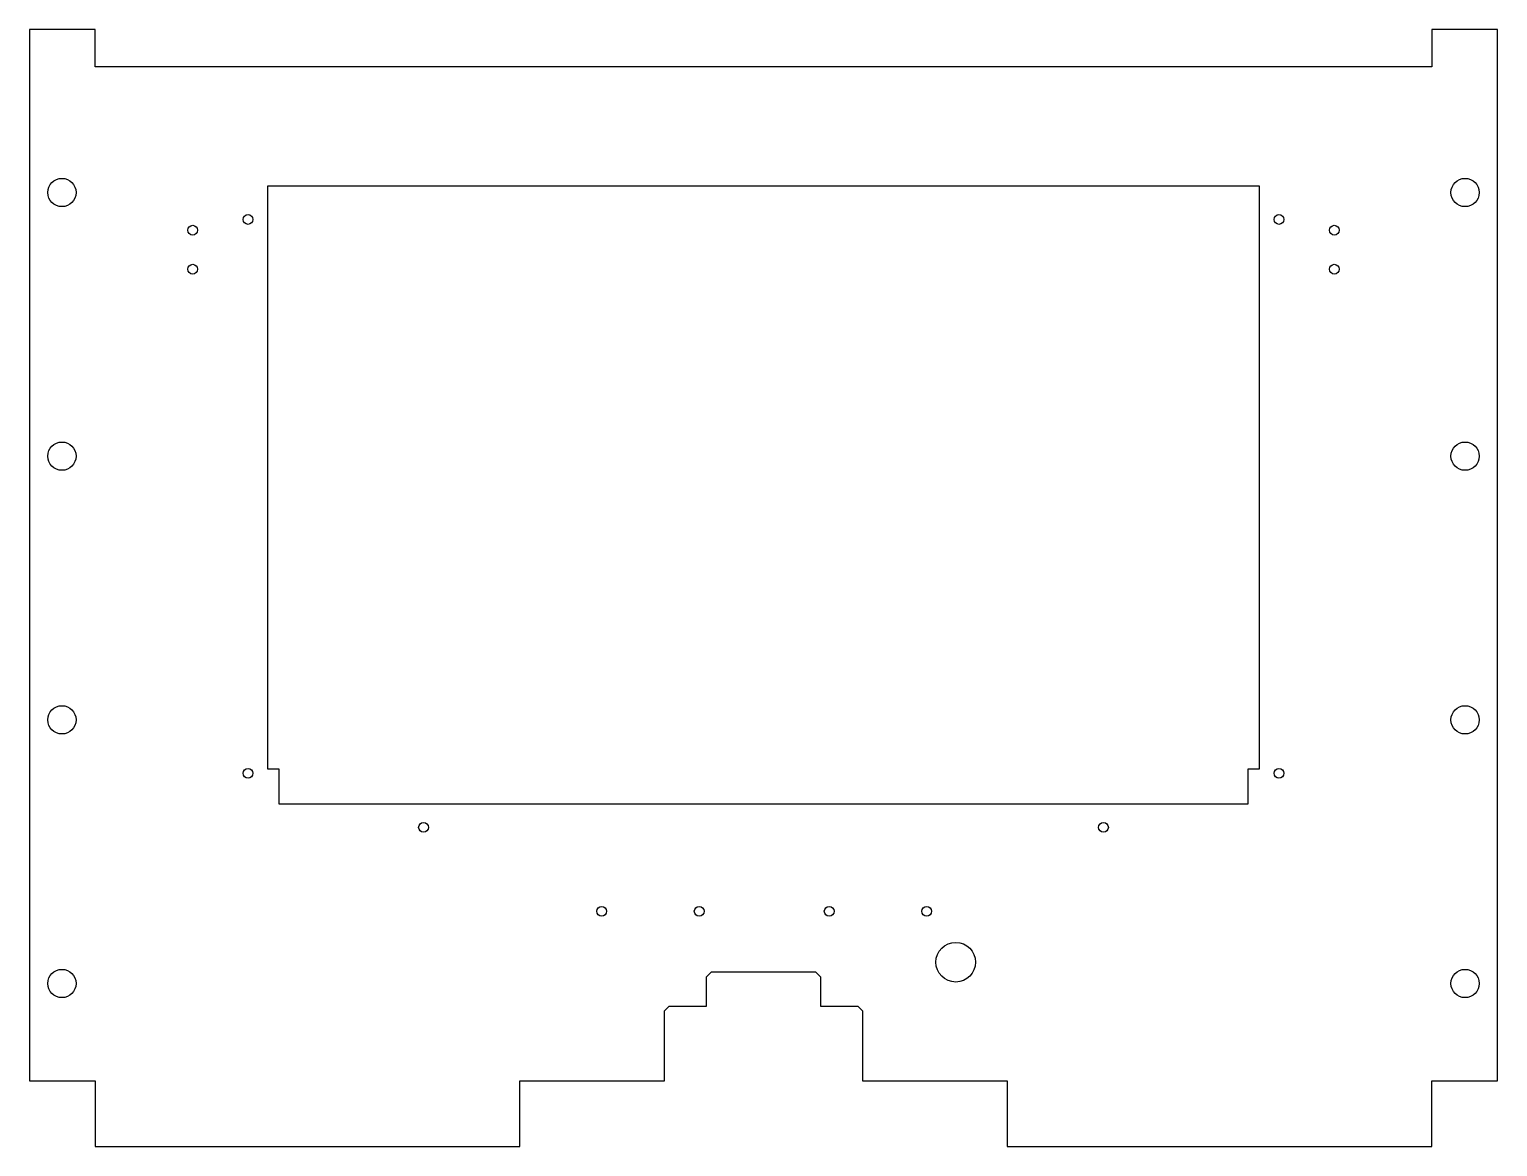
# Model space of a CAD drawing. Header units: millimetres. Extents: x -226 to 226, y -172 to 172.
import ezdxf

# ---------------------------------------------------------------- set-up
doc = ezdxf.new("R2010")
doc.units = ezdxf.units.MM
doc.layers.get('0').update_dxf_attribs({"linetype": 'CONTINUOUS'})

msp = doc.modelspace()

# ---------------------------------------------------------------- linework, layer by layer
for points in [[(-30.5, -151.7), (-30.5, -130.13), (-29, -128.63), (-17.5, -128.63), (-17.5, -119.63), (-16, -118.13), (16, -118.13), (17.5, -119.63), (17.5, -128.63), (29, -128.63), (30.5, -130.13), (30.5, -151.7), (75, -151.7), (75, -171.9), (205.7, -171.9), (205.7, -151.7), (225.9, -151.7), (225.9, 171.9), (205.7, 171.9), (205.7, 160.4), (-205.7, 160.4), (-205.7, 171.9), (-225.9, 171.9), (-225.9, -151.7), (-205.7, -151.7), (-205.7, -171.9), (-75, -171.9), (-75, -151.7)], [(152.5, -55.75), (149, -55.75), (149, -66.5), (-149, -66.5), (-149, -55.75), (-152.5, -55.75), (-152.5, 123.75), (152.5, 123.75)]]:
    msp.add_lwpolyline(points, close=True)
for centre, radius in [((-215.9, 121.7), 4.35), ((215.9, 121.7), 4.35), ((-158.6, 113.4), 1.5), ((158.6, 113.4), 1.5), ((-175.64, 110.1), 1.5), ((175.64, 110.1), 1.5), ((-175.64, 98.1), 1.5), ((175.64, 98.1), 1.5), ((-215.9, 40.57), 4.35), ((215.9, 40.57), 4.35), ((-215.9, -40.57), 4.35), ((215.9, -40.57), 4.35), ((-158.6, -57), 1.5), ((158.6, -57), 1.5), ((-104.61, -73.65), 1.5), ((104.61, -73.65), 1.5), ((-49.79, -99.49), 1.5), ((-19.79, -99.49), 1.5), ((20.21, -99.49), 1.5), ((50.21, -99.49), 1.5), ((59.15, -115.15), 6.1), ((-215.9, -121.7), 4.35), ((215.9, -121.7), 4.35)]:
    msp.add_circle(centre, radius)

doc.saveas('drawing.dxf')
